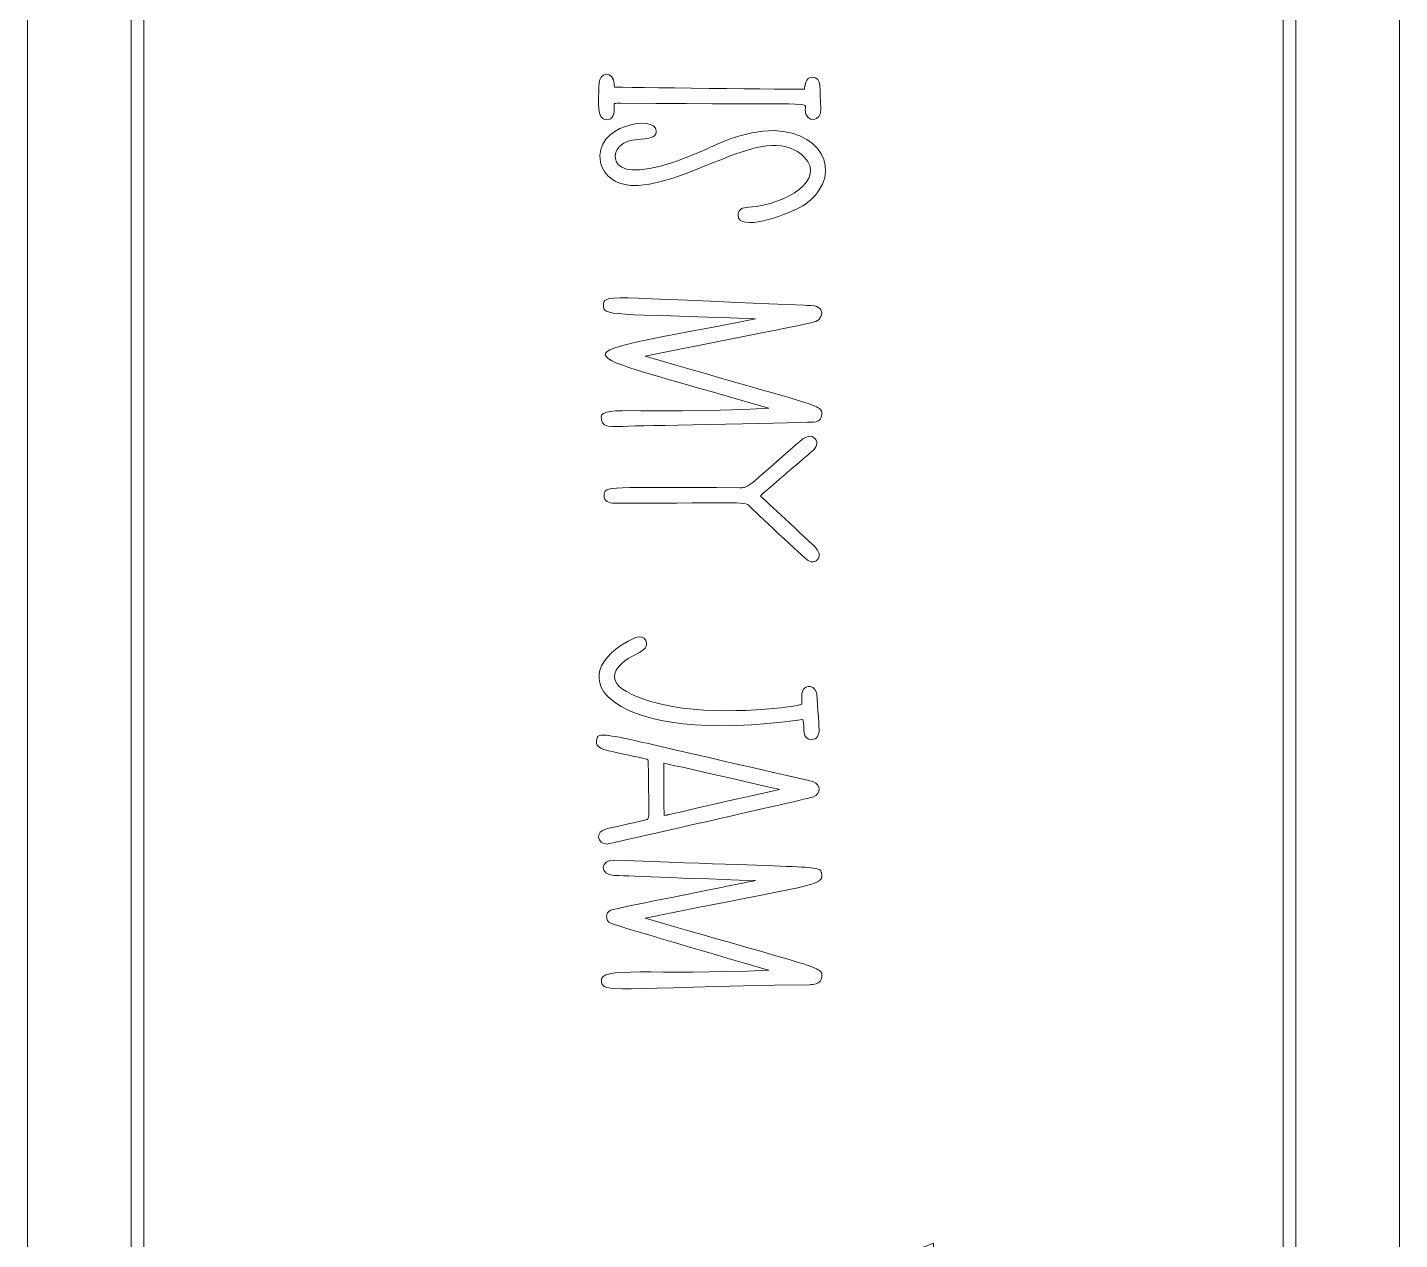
# Model space of a CAD drawing. Header units: inches. Extents: x 186 to 318, y 11 to 493.
# Drawn here: x 186.5 to 317.5, y 146 to 261.7 of the extents above; entities that cross this region are included whole.
import ezdxf

# ---------------------------------------------------------------- set-up
doc = ezdxf.new("R2010")
doc.units = ezdxf.units.IN
doc.header["$MEASUREMENT"] = 0
doc.layers.add('_U+0421_U+043B_U+043E_U+0439 1', color=7, linetype='Continuous')

msp = doc.modelspace()

# ---------------------------------------------------------------- linework, layer by layer
at = {"layer": '_U+0421_U+043B_U+043E_U+0439 1', "color": 1, "lineweight": 9, "true_color": 0xff0000}
msp.add_open_spline([(305.39, 493.2), (305.39, 493.2), (198.61, 493.2), (198.61, 493.2), (191.91, 493.2), (186.48, 487.77), (186.48, 481.07), (186.48, 481.07), (186.48, 22.93), (186.48, 22.93), (186.48, 16.23), (191.91, 10.8), (198.61, 10.8), (198.61, 10.8), (305.39, 10.8), (305.39, 10.8), (312.09, 10.8), (317.52, 16.23), (317.52, 22.93), (317.52, 22.93), (317.52, 481.07), (317.52, 481.07), (317.52, 487.77), (312.09, 493.2), (305.39, 493.2)], degree=3, knots=[0, 0, 0, 0, 1, 1, 1, 2, 2, 2, 3, 3, 3, 4, 4, 4, 5, 5, 5, 6, 6, 6, 7, 7, 7, 8, 8, 8, 8], dxfattribs=at)
at = {"layer": '_U+0421_U+043B_U+043E_U+0439 1', "color": 7, "lineweight": 9, "true_color": 0xffffff}
for points, knots in [([(307.6, 470.7), (307.6, 470.7), (307.6, 33.3), (307.6, 33.3), (307.6, 27.75), (304.88, 21.12), (296.82, 21.12), (296.82, 21.12), (207.18, 21.12), (207.18, 21.12), (201.24, 21.12), (196.4, 26.59), (196.4, 33.3), (196.4, 33.3), (196.4, 470.7), (196.4, 470.7), (196.4, 477.41), (201.23, 482.88), (207.18, 482.88), (207.18, 482.88), (296.82, 482.88), (296.82, 482.88), (302.77, 482.88), (307.6, 477.41), (307.6, 470.7)], [0, 0, 0, 0, 1, 1, 1, 2, 2, 2, 3, 3, 3, 4, 4, 4, 5, 5, 5, 6, 6, 6, 7, 7, 7, 8, 8, 8, 8]), ([(306.4, 397.02), (306.4, 397.02), (306.4, 416.07), (306.4, 416.07), (305.56, 413.95), (304.11, 412.2), (301.82, 412.2), (298.74, 412.2), (296, 414.6), (297.23, 419.36), (291.79, 417.15), (289.13, 420.63), (289.07, 423.51), (287.79, 419.4), (283.33, 416.19), (277.97, 418.41), (278.14, 413.77), (271.38, 408.55), (266.86, 410.24), (267.93, 403.72), (264.04, 400.21), (258.07, 400.6), (260.09, 383.33), (250.6, 365.51), (231.37, 358.42), (231.29, 366.97), (226.22, 370.85), (222.51, 378.22), (218.99, 385.21), (218.33, 393.92), (221.34, 401.59), (213.61, 398.36), (205.48, 397.74), (197.6, 399.44), (197.6, 399.44), (197.6, 108.62), (197.6, 108.62), (198.05, 109.04), (198.67, 108.92), (198.98, 108.51), (199.66, 107.61), (198.46, 106.46), (197.6, 107.28), (197.6, 107.28), (197.6, 86.9), (197.6, 86.9), (197.98, 88.22), (198.79, 90.22), (200.38, 91.24), (202.94, 92.86), (208.86, 91.33), (207.15, 84.71), (208.4, 85.22), (210.18, 85.7), (211.78, 85.22), (213.51, 84.69), (215.29, 82.83), (215.47, 80.77), (216.41, 83.34), (218.43, 85.49), (220.45, 86.14), (222.73, 86.87), (225.02, 86.24), (226.41, 85.66), (226.24, 90.31), (233, 95.52), (237.52, 93.84), (236.44, 100.42), (240.46, 103.87), (246.31, 103.49), (244.29, 120.89), (253.86, 138.59), (273.01, 145.65), (273.09, 137.12), (278.17, 133.18), (281.87, 125.85), (285.42, 118.79), (286.03, 110.07), (283.04, 102.48), (290.53, 105.6), (298.5, 106.33), (306.4, 104.71), (306.4, 104.71), (306.4, 395.22), (306.4, 395.22), (304.84, 394.8), (304.87, 397.44), (306.4, 397.02)], [0, 0, 0, 0, 1, 1, 1, 2, 2, 2, 3, 3, 3, 4, 4, 4, 5, 5, 5, 6, 6, 6, 7, 7, 7, 8, 8, 8, 9, 9, 9, 10, 10, 10, 11, 11, 11, 12, 12, 12, 13, 13, 13, 14, 14, 14, 15, 15, 15, 16, 16, 16, 17, 17, 17, 18, 18, 18, 19, 19, 19, 20, 20, 20, 21, 21, 21, 22, 22, 22, 23, 23, 23, 24, 24, 24, 25, 25, 25, 26, 26, 26, 27, 27, 27, 28, 28, 28, 29, 29, 29, 29]), ([(262.24, 253.99), (262.09, 255.78), (262.47, 256.97), (261.42, 256.99), (260.95, 256.97), (260.76, 256.56), (260.72, 256.09), (260.71, 256.07), (260.7, 255.88), (260.69, 255.86), (260.51, 255.77), (242.64, 256.04), (242.54, 256.03), (242.52, 256.07), (242.51, 256.3), (242.51, 256.34), (242.49, 257.59), (241.05, 257.61), (241.05, 256.21), (241.05, 254.56), (240.77, 252.97), (241.77, 252.93), (242.43, 252.93), (242.53, 253.47), (242.52, 254.1), (242.52, 254.25), (242.52, 254.44), (242.52, 254.47), (242.6, 254.51), (243.02, 254.5), (243.11, 254.5), (262.42, 254.36), (260.75, 254.68), (260.76, 253.89), (260.77, 252.56), (262.36, 252.68), (262.24, 253.99)], [0, 0, 0, 0, 1, 1, 1, 2, 2, 2, 3, 3, 3, 4, 4, 4, 5, 5, 5, 6, 6, 6, 7, 7, 7, 8, 8, 8, 9, 9, 9, 10, 10, 10, 11, 11, 11, 12, 12, 12, 12]), ([(254.5, 251.4), (253.4, 251.07), (252.35, 250.59), (251.33, 250.13), (241.82, 245.83), (241.97, 249.65), (243.2, 250.53), (244.5, 251.46), (246.56, 250.69), (246.54, 251.86), (246.54, 253.45), (240.45, 252.43), (241.22, 248.87), (241.52, 247.51), (242.78, 246.53), (244.81, 246.66), (250.53, 247.03), (257.24, 252.89), (260.7, 249.33), (262.71, 247.26), (259.11, 244.84), (255.36, 244.58), (254.79, 244.54), (254.31, 244.39), (254.34, 243.8), (254.42, 242.21), (258.69, 243.74), (260.25, 244.55), (260.98, 244.93), (261.6, 245.49), (262.1, 246.22), (264.13, 249.2), (260.91, 253.31), (254.5, 251.4)], [0, 0, 0, 0, 1, 1, 1, 2, 2, 2, 3, 3, 3, 4, 4, 4, 5, 5, 5, 6, 6, 6, 7, 7, 7, 8, 8, 8, 9, 9, 9, 10, 10, 10, 11, 11, 11, 11]), ([(241.29, 224.28), (241.44, 223.36), (242.72, 223.67), (244.56, 223.7), (244.86, 223.7), (261.52, 223.99), (261.8, 224.08), (262.11, 224.18), (262.3, 224.42), (262.34, 224.74), (262.47, 225.74), (262.19, 225.47), (245.47, 230.35), (262.46, 233.82), (261.73, 233.43), (262.17, 233.99), (262.48, 234.39), (262.35, 234.9), (261.88, 235.09), (261.63, 235.2), (260.97, 235.2), (260.69, 235.21), (241.29, 236.01), (241.58, 236.27), (241.49, 235.23), (241.4, 234.15), (242.29, 234.42), (256.01, 233.93), (236.77, 230.04), (236.54, 231.46), (257.27, 225.38), (243.71, 224.71), (241.03, 225.81), (241.29, 224.28)], [0, 0, 0, 0, 1, 1, 1, 2, 2, 2, 3, 3, 3, 4, 4, 4, 5, 5, 5, 6, 6, 6, 7, 7, 7, 8, 8, 8, 9, 9, 9, 10, 10, 10, 11, 11, 11, 11]), ([(261.68, 222.49), (261.05, 223.18), (260.07, 222.04), (259.33, 221.4), (255.29, 217.96), (255.45, 217.79), (254.53, 217.79), (241.89, 217.82), (241.55, 218.03), (241.55, 217.03), (241.56, 216.5), (242.01, 216.31), (242.56, 216.31), (255.48, 216.32), (254.97, 216.56), (255.54, 215.92), (255.67, 215.78), (260.7, 211.04), (261.05, 210.83), (261.73, 210.42), (262.7, 211.2), (261.64, 212.2), (259.03, 214.64), (256.48, 217.01), (256.48, 217.01), (256.63, 217.18), (261.22, 221.1), (261.38, 221.24), (261.83, 221.62), (262.07, 222.08), (261.68, 222.49)], [0, 0, 0, 0, 1, 1, 1, 2, 2, 2, 3, 3, 3, 4, 4, 4, 5, 5, 5, 6, 6, 6, 7, 7, 7, 8, 8, 8, 9, 9, 9, 10, 10, 10, 10]), ([(260.53, 195.66), (260.73, 194.82), (260.42, 193.75), (261.36, 193.75), (261.89, 193.75), (262.1, 194.21), (262.08, 194.74), (262.06, 195.02), (261.91, 197.98), (261.83, 198.25), (261.55, 199.14), (260.45, 198.93), (260.43, 198.09), (260.42, 198.05), (260.45, 197.16), (260.44, 197.14), (260.15, 196.85), (253.12, 196.01), (248.08, 196.9), (245.81, 197.3), (241.58, 198.52), (242.72, 200.37), (243.36, 201.41), (244.29, 201.65), (245.23, 202.24), (246.07, 202.79), (245.42, 203.89), (244.55, 203.48), (236.81, 199.93), (241.87, 193), (260.53, 195.66)], [0, 0, 0, 0, 1, 1, 1, 2, 2, 2, 3, 3, 3, 4, 4, 4, 5, 5, 5, 6, 6, 6, 7, 7, 7, 8, 8, 8, 9, 9, 9, 10, 10, 10, 10]), ([(245.77, 191.56), (245.76, 191.84), (245.76, 191.84), (245.47, 191.91), (242.05, 192.71), (240.63, 192.69), (240.84, 193.69), (241.04, 194.69), (240.88, 194.44), (260.81, 189.9), (261.05, 189.85), (261.29, 189.79), (261.54, 189.7), (262.26, 189.46), (262.26, 188.54), (261.54, 188.27), (261.2, 188.14), (242.2, 183.85), (241.85, 183.77), (240.92, 183.77), (240.57, 184.97), (241.87, 185.24), (243.07, 185.51), (244.43, 185.82), (245.43, 186.06), (246.01, 186.19), (245.82, 185.81), (245.77, 191.56)], [0, 0, 0, 0, 1, 1, 1, 2, 2, 2, 3, 3, 3, 4, 4, 4, 5, 5, 5, 6, 6, 6, 7, 7, 7, 8, 8, 8, 9, 9, 9, 9]), ([(247.29, 186.49), (249.2, 186.9), (242.7, 185.44), (258.29, 188.99), (258.02, 189.05), (247.53, 191.46), (247.25, 191.49), (247.23, 191.33), (247.26, 186.64), (247.29, 186.49)], [0, 0, 0, 0, 1, 1, 1, 2, 2, 2, 3, 3, 3, 3]), ([(262.32, 180.97), (262.12, 181.73), (262.88, 181.45), (242.57, 182.24), (241.1, 182.3), (241.14, 180.79), (242.49, 180.78), (242.49, 180.78), (247.44, 180.57), (256.01, 180.28), (255.67, 180.22), (242.53, 177.59), (242.21, 177.47), (241.65, 177.24), (241.62, 176.44), (242.19, 176.2), (242.72, 175.96), (256.71, 171.89), (257.27, 171.73), (246.07, 171.17), (241.02, 172.2), (241.29, 170.63), (241.48, 169.5), (242.19, 170.04), (261.16, 170.34), (261.4, 170.35), (261.58, 170.36), (261.8, 170.43), (262.11, 170.53), (262.3, 170.77), (262.34, 171.09), (262.47, 172.09), (262.18, 171.82), (245.47, 176.69), (261.57, 179.96), (262.63, 179.75), (262.32, 180.97)], [0, 0, 0, 0, 1, 1, 1, 2, 2, 2, 3, 3, 3, 4, 4, 4, 5, 5, 5, 6, 6, 6, 7, 7, 7, 8, 8, 8, 9, 9, 9, 10, 10, 10, 11, 11, 11, 12, 12, 12, 12])]:
    msp.add_open_spline(points, degree=3, knots=knots, dxfattribs=at)

doc.saveas('drawing.dxf')
